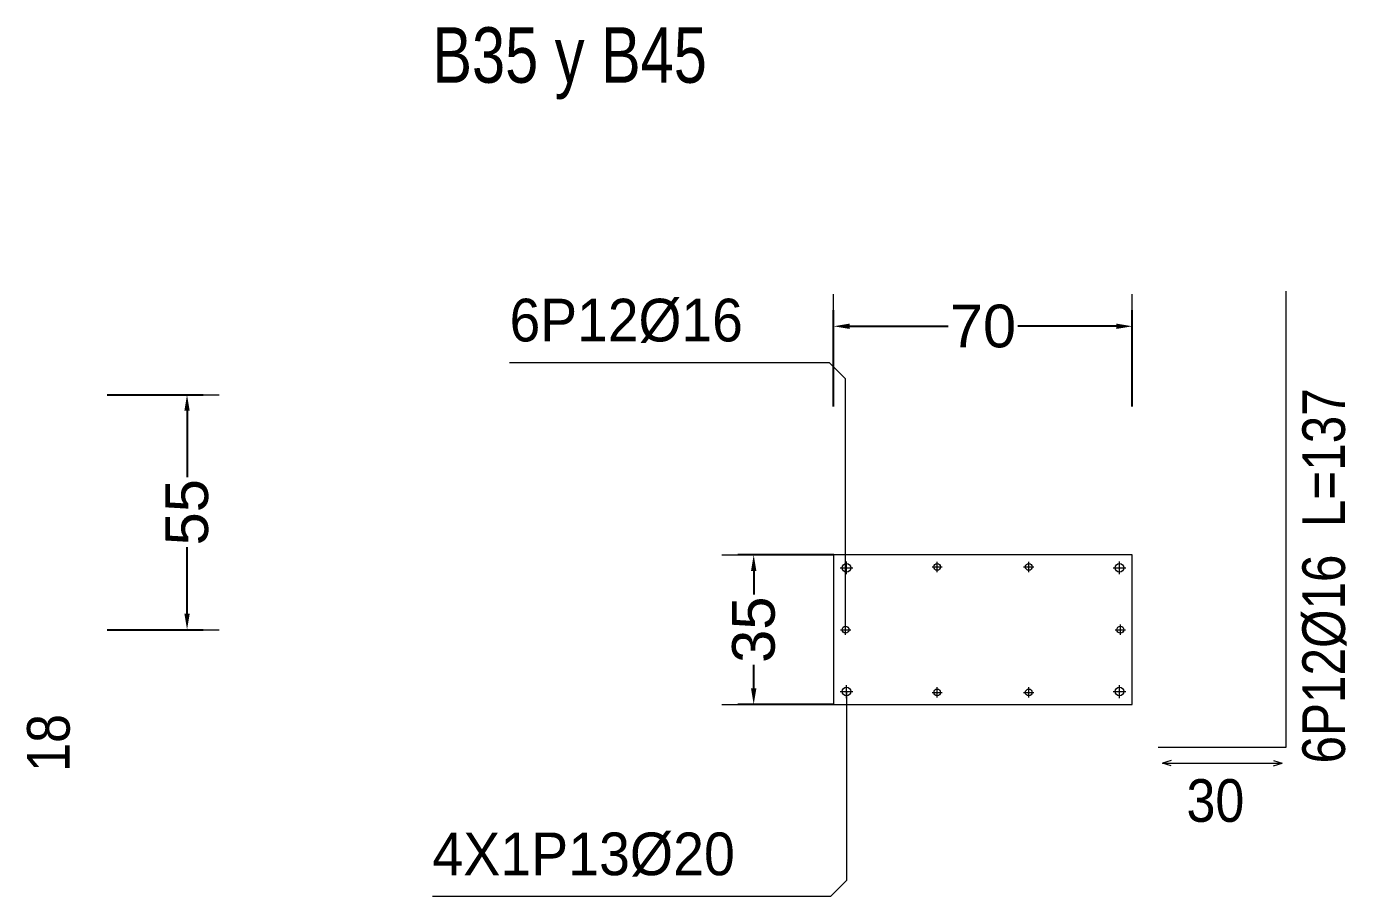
# Model space of a CAD drawing. Header units: millimetres. Extents: x 0 to 147, y 0 to 144.
# Drawn here: x 125.74 to 131.93, y 72.02 to 76.09 of the extents above; entities that cross this region are included whole.
import ezdxf
from ezdxf.enums import TextEntityAlignment as Align

# ---------------------------------------------------------------- set-up
doc = ezdxf.new("R2010")
doc.units = ezdxf.units.MM
for name, color, linetype, lineweight in [('CIM_COTAS', 2, 'Continuous', 0), ('CIM_DIB_ARMADOS', 4, 'Continuous', 0), ('CIM_GEOMETRIA', 2, 'Continuous', 0), ('CIM_TXT_ARMADOS', 3, 'Continuous', 0)]:
    doc.layers.add(name, color=color, linetype=linetype, lineweight=lineweight)
doc.styles.add('CYPETXT_0.3_romans', font='arial.ttf', dxfattribs={"height": 0.2})
doc.styles.add('CYPETXT_romans', font='arial.ttf', dxfattribs={"height": 0.2})
doc.dimstyles.new('cype_arrow', dxfattribs={"dimtxt": 0.18, "dimasz": 0.075, "dimexe": 0.075, "dimexo": 0.075, "dimgap": 0, "dimtad": 0, "dimdec": 4, "dimzin": 0, "dimdsep": 46, "dimtxsty": 'CYPETXT_0.3_romans', "dimcen": 0.09, "dimadec": 0, "dimazin": 0, "dimtfac": 1, "dimtdec": 4, "dimtofl": 0, "dimtmove": 2, "dimatfit": 3, "dimfxl": 1, "dimtolj": 1, "dimtzin": 0, "dimarcsym": 0})

# ---------------------------------------------------------------- blocks, each defined once
blk = doc.blocks.new('*D267')
at = {"layer": 'CIM_COTAS', "color": 0, "lineweight": -2, "transparency": 16777216}
for p, q in [((126.1195, 74.3654), (126.5695, 74.3654)), ((126.4945, 74.2904), (126.4945, 73.9797)), ((126.4945, 73.3404), (126.4945, 73.6511)), ((126.1195, 73.2654), (126.5695, 73.2654))]:
    blk.add_line(p, q, dxfattribs=at)
at = {"layer": 'CIM_COTAS', "color": 0, "transparency": 16777216}
for points in [[(126.482, 74.2904), (126.507, 74.2904), (126.4945, 74.3654)], [(126.482, 73.3404), (126.507, 73.3404), (126.4945, 73.2654)]]:
    blk.add_solid(points, dxfattribs=at)
at = {"layer": 'Defpoints', "color": 0, "transparency": 16777216}
for p in [(126.0445, 74.3654), (126.4945, 74.3654), (126.0445, 73.2654)]:
    blk.add_point(p, dxfattribs=at)
at = {"layer": 'CIM_COTAS', "color": 0, "transparency": 16777216, "insert": (126.4945, 73.8154), "char_height": 0.2, "attachment_point": 5, "rotation": 90, "style": 'CYPETXT_0.3_romans'}
blk.add_mtext('\\A1;55', dxfattribs=at)
blk = doc.blocks.new('*D270')
at = {"layer": 'CIM_COTAS', "color": 0, "lineweight": -2, "transparency": 16777216}
for p, q in [((129.5255, 74.3114), (129.5255, 74.7614)), ((130.9255, 74.3114), (130.9255, 74.7614)), ((129.6005, 74.6864), (130.0621, 74.6864)), ((130.8505, 74.6864), (130.3888, 74.6864))]:
    blk.add_line(p, q, dxfattribs=at)
at = {"layer": 'CIM_COTAS', "color": 0, "transparency": 16777216}
for points in [[(129.6005, 74.6989), (129.6005, 74.6739), (129.5255, 74.6864)], [(130.8505, 74.6989), (130.8505, 74.6739), (130.9255, 74.6864)]]:
    blk.add_solid(points, dxfattribs=at)
at = {"layer": 'Defpoints', "color": 0, "transparency": 16777216}
for p in [(130.9255, 74.6864), (129.5255, 74.2364), (130.9255, 74.2364)]:
    blk.add_point(p, dxfattribs=at)
at = {"layer": 'CIM_COTAS', "color": 0, "transparency": 16777216, "insert": (130.2255, 74.6864), "char_height": 0.2, "attachment_point": 5, "style": 'CYPETXT_0.3_romans'}
blk.add_mtext('\\A1;70', dxfattribs=at)
blk = doc.blocks.new('*D271')
at = {"layer": 'CIM_COTAS', "color": 0, "lineweight": -2, "transparency": 16777216}
for p, q in [((129.5257, 73.6154), (129.0757, 73.6154)), ((129.1507, 73.5404), (129.1507, 73.4297)), ((129.1507, 72.9904), (129.1507, 73.1011)), ((129.5257, 72.9154), (129.0757, 72.9154))]:
    blk.add_line(p, q, dxfattribs=at)
at = {"layer": 'CIM_COTAS', "color": 0, "transparency": 16777216}
for points in [[(129.1382, 73.5404), (129.1632, 73.5404), (129.1507, 73.6154)], [(129.1382, 72.9904), (129.1632, 72.9904), (129.1507, 72.9154)]]:
    blk.add_solid(points, dxfattribs=at)
at = {"layer": 'Defpoints', "color": 0, "transparency": 16777216}
for p in [(129.1507, 73.6154), (129.6007, 73.6154), (129.6007, 72.9154)]:
    blk.add_point(p, dxfattribs=at)
at = {"layer": 'CIM_COTAS', "color": 0, "transparency": 16777216, "insert": (129.1507, 73.2654), "char_height": 0.2, "attachment_point": 5, "rotation": 90, "style": 'CYPETXT_0.3_romans'}
blk.add_mtext('\\A1;35', dxfattribs=at)

msp = doc.modelspace()

# ---------------------------------------------------------------- linework, layer by layer
at = {"layer": 'CIM_COTAS'}
for p, q in [((129.52547, 74.5364), (129.52547, 74.8364)), ((130.92547, 74.5364), (130.92547, 74.8364)), ((126.34447, 74.3654), (126.64447, 74.3654)), ((129.00072, 73.6154), (129.30072, 73.6154)), ((126.34447, 73.2654), (126.64447, 73.2654)), ((129.00072, 72.9154), (129.30072, 72.9154))]:
    msp.add_line(p, q, dxfattribs=at)
at = {"layer": 'CIM_DIB_ARMADOS'}
for p, q in [((129.58547, 73.5254), (129.58547, 73.5854)), ((129.58547, 73.5254), (129.58547, 73.5854)), ((130.0108, 73.5354), (130.0108, 73.5834)), ((130.0108, 73.5354), (130.0108, 73.5834)), ((130.44014, 73.5354), (130.44014, 73.5834)), ((130.44014, 73.5354), (130.44014, 73.5834)), ((130.86547, 73.5254), (130.86547, 73.5854)), ((130.86547, 73.5254), (130.86547, 73.5854)), ((129.55547, 73.5554), (129.61547, 73.5554)), ((129.55547, 73.5554), (129.61547, 73.5554)), ((129.9868, 73.5594), (130.0348, 73.5594)), ((129.9868, 73.5594), (130.0348, 73.5594)), ((130.41614, 73.5594), (130.46414, 73.5594)), ((130.41614, 73.5594), (130.46414, 73.5594)), ((130.83547, 73.5554), (130.89547, 73.5554)), ((130.83547, 73.5554), (130.89547, 73.5554)), ((129.58147, 73.2414), (129.58147, 73.2894)), ((129.58147, 73.2414), (129.58147, 73.2894)), ((130.86947, 73.2414), (130.86947, 73.2894)), ((130.86947, 73.2414), (130.86947, 73.2894)), ((129.55747, 73.2654), (129.60547, 73.2654)), ((129.55747, 73.2654), (129.60547, 73.2654)), ((130.84547, 73.2654), (130.89347, 73.2654)), ((130.84547, 73.2654), (130.89347, 73.2654)), ((129.55547, 72.9754), (129.61547, 72.9754)), ((129.55547, 72.9754), (129.61547, 72.9754)), ((129.58547, 72.9454), (129.58547, 73.0054)), ((129.58547, 72.9454), (129.58547, 73.0054)), ((129.9868, 72.9714), (130.0348, 72.9714)), ((129.9868, 72.9714), (130.0348, 72.9714)), ((130.0108, 72.9474), (130.0108, 72.9954)), ((130.0108, 72.9474), (130.0108, 72.9954)), ((130.41614, 72.9714), (130.46414, 72.9714)), ((130.41614, 72.9714), (130.46414, 72.9714)), ((130.44014, 72.9474), (130.44014, 72.9954)), ((130.44014, 72.9474), (130.44014, 72.9954)), ((130.83547, 72.9754), (130.89547, 72.9754)), ((130.83547, 72.9754), (130.89547, 72.9754)), ((130.86547, 72.9454), (130.86547, 73.0054)), ((130.86547, 72.9454), (130.86547, 73.0054))]:
    msp.add_line(p, q, dxfattribs=at)
msp.add_lwpolyline([(131.04747, 72.7154), (131.64747, 72.7154), (131.64747, 74.8514)], dxfattribs=at)
for centre, radius in [((129.58547, 73.5554), 0.02), ((129.58547, 73.5554), 0.02), ((130.0108, 73.5594), 0.016), ((130.0108, 73.5594), 0.016), ((130.44014, 73.5594), 0.016), ((130.44014, 73.5594), 0.016), ((130.86547, 73.5554), 0.02), ((130.86547, 73.5554), 0.02), ((129.58147, 73.2654), 0.016), ((129.58147, 73.2654), 0.016), ((130.86947, 73.2654), 0.016), ((130.86947, 73.2654), 0.016), ((129.58547, 72.9754), 0.02), ((129.58547, 72.9754), 0.02), ((130.0108, 72.9714), 0.016), ((130.0108, 72.9714), 0.016), ((130.44014, 72.9714), 0.016), ((130.44014, 72.9714), 0.016), ((130.86547, 72.9754), 0.02), ((130.86547, 72.9754), 0.02)]:
    msp.add_circle(centre, radius, dxfattribs=at)
at = {"layer": 'CIM_GEOMETRIA'}
msp.add_lwpolyline([(129.52547, 72.9154), (130.92547, 72.9154), (130.92547, 73.6154), (129.52547, 73.6154), (129.52547, 72.9154)], close=True, dxfattribs=at)
at = {"layer": 'CIM_TXT_ARMADOS'}
for p, q in [((129.58147, 73.2654), (129.58147, 74.2154)), ((129.58547, 72.9754), (129.58547, 72.3154)), ((131.10767, 72.6529), (131.06767, 72.6404)), ((131.10767, 72.6279), (131.06767, 72.6404)), ((131.06767, 72.6404), (131.62727, 72.6404)), ((131.58727, 72.6529), (131.62727, 72.6404)), ((131.58727, 72.6279), (131.62727, 72.6404))]:
    msp.add_line(p, q, dxfattribs=at)
for points in [[(129.58147, 73.2654), (129.58147, 74.2154), (129.58147, 74.4404), (129.50647, 74.5154), (128.00647, 74.5154)], [(129.58547, 72.9754), (129.58547, 72.3154), (129.58547, 72.0904), (129.51047, 72.0154), (127.64447, 72.0154)]]:
    msp.add_lwpolyline(points, dxfattribs=at)

# ---------------------------------------------------------------- texts
at = {"layer": 'CIM_TXT_ARMADOS', "style": 'CYPETXT_romans', "width": 0.767828}
msp.add_text('B35 y B45', height=0.26, dxfattribs=at).set_placement((127.64447, 76.0869), align=Align.TOP_LEFT)
at = {"layer": 'CIM_TXT_ARMADOS', "style": 'CYPETXT_romans'}
for s, width, p in [('6P12%%c16', 0.92633, (128.00647, 74.6154)), ('30', 0.872274, (131.17947, 72.3654)), ('4X1P13%%c20', 0.93154, (127.64447, 72.1154))]:
    msp.add_text(s, height=0.2, dxfattribs=dict(at, width=width)).set_placement(p)
for s, width, p in [('6P12%%c16  L=137', 0.828687, (131.92247, 72.6389)), ('18', 0.872274, (125.94447, 72.5994))]:
    msp.add_text(s, height=0.2, rotation=90, dxfattribs=dict(at, width=width)).set_placement(p)

# ---------------------------------------------------------------- dimensions: what is measured, and where the dimension line sits
at = {"layer": 'CIM_COTAS'}
for p1, p2, distance, text, picture, middle in [((129.52547, 74.2364), (130.92547, 74.2364), 0.45, '70', '*D270', (130.22547, 74.6864)), ((126.04447, 73.2654), (126.04447, 74.3654), -0.45, '55', '*D267', (126.49447, 73.8154)), ((129.60072, 72.9154), (129.60072, 73.6154), 0.45, '35', '*D271', (129.15072, 73.2654))]:
    dim = msp.add_aligned_dim(p1=p1, p2=p2, distance=distance, text=text, dimstyle='cype_arrow', dxfattribs=at)
    dim.commit()
    dim.dimension.update_dxf_attribs({"geometry": picture, "text_midpoint": middle})

doc.saveas('drawing.dxf')
